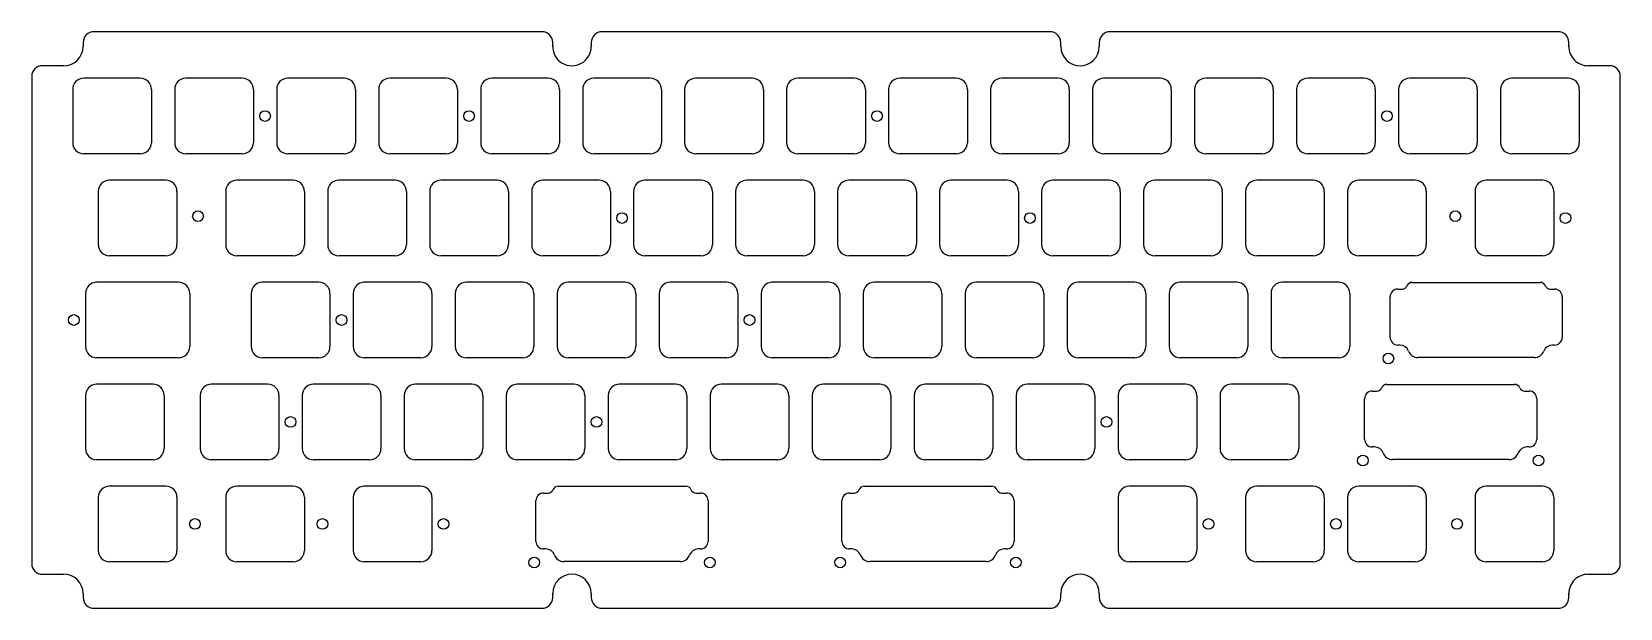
# Model space of a CAD drawing. Header units: millimetres. Extents: x -15 to 282, y -92 to 16.
import ezdxf

# ---------------------------------------------------------------- set-up
doc = ezdxf.new("R2010")
doc.units = ezdxf.units.MM
doc.layers.add('BLACK', color=7, linetype='CONTINUOUS')

msp = doc.modelspace()

# ---------------------------------------------------------------- linework, layer by layer
at = {"layer": 'BLACK', "linetype": 'Continuous'}
for p, q in [((80.3, 15.75), (-3.399777, 15.75)), ((175.1998, 15.75), (91.500008, 15.75)), ((270.0999, 15.75), (186.394144, 15.75)), ((-5.399775, 13.750002), (-5.399775, 13.000001)), ((82.3, 13.75), (82.300008, 13.75)), ((82.300008, 13.010039), (82.300008, 13.75)), ((89.500008, 13.75), (89.500008, 13)), ((177.199792, 13), (177.199792, 13.755656)), ((184.399792, 13.75), (184.399792, 13)), ((272.0999, 13.75), (272.099925, 13.75)), ((272.099925, 13.013416), (272.099925, 13.75)), ((-8.999776, 9.4), (-12.999777, 9.4)), ((279.6999, 9.4), (275.6999, 9.4)), ((-14.999775, 7.400002), (-14.999775, -83.599332)), ((5.275, 7.05), (-5.275001, 7.05)), ((24.325, 7.05), (13.774999, 7.05)), ((43.375, 7.05), (32.824999, 7.05)), ((62.425, 7.05), (51.874999, 7.05)), ((81.475, 7.05), (70.924999, 7.05)), ((100.525, 7.05), (89.974999, 7.05)), ((119.575, 7.05), (109.024999, 7.05)), ((138.625, 7.05), (128.074999, 7.05)), ((157.675, 7.05), (147.124999, 7.05)), ((176.725, 7.05), (166.174999, 7.05)), ((195.775, 7.05), (185.224999, 7.05)), ((214.825, 7.05), (204.274999, 7.05)), ((233.875, 7.05), (223.324999, 7.05)), ((252.925, 7.05), (242.374999, 7.05)), ((271.975, 7.05), (261.424999, 7.05)), ((281.6999, 7.4), (281.699925, 7.4)), ((281.699925, -83.5993), (281.699925, 7.4)), ((-7.35, 4.975), (-7.35, -4.975001)), ((7.35, 4.975), (7.35, -4.975)), ((11.7, 4.975), (11.7, -4.975001)), ((26.4, 4.975), (26.4, -4.975)), ((30.75, 4.975), (30.75, -4.975001)), ((45.45, 4.975), (45.45, -4.975)), ((49.8, 4.975), (49.8, -4.975001)), ((64.5, 4.975), (64.5, -4.975)), ((68.85, 4.975), (68.85, -4.975001)), ((83.55, 4.975), (83.55, -4.975)), ((87.9, 4.975), (87.9, -4.975001)), ((102.6, 4.975), (102.6, -4.975)), ((106.95, 4.975), (106.95, -4.975001)), ((121.65, 4.975), (121.65, -4.975)), ((126, 4.975), (126, -4.975001)), ((140.7, 4.975), (140.7, -4.975)), ((145.05, 4.975), (145.05, -4.975001)), ((159.75, 4.975), (159.75, -4.975)), ((164.1, 4.975), (164.1, -4.975001)), ((178.8, 4.975), (178.8, -4.975)), ((183.15, 4.975), (183.15, -4.975001)), ((197.85, 4.975), (197.85, -4.975)), ((202.2, 4.975), (202.2, -4.975001)), ((216.9, 4.975), (216.9, -4.975)), ((221.25, 4.975), (221.25, -4.975001)), ((235.95, 4.975), (235.95, -4.975)), ((240.3, 4.975), (240.3, -4.975001)), ((255, 4.975), (255, -4.975)), ((259.35, 4.975), (259.35, -4.975001)), ((274.05, 4.975), (274.05, -4.975)), ((5.275, -7.05), (-5.275, -7.05)), ((24.325, -7.05), (13.775, -7.05)), ((43.375, -7.05), (32.825, -7.05)), ((62.425, -7.05), (51.875, -7.05)), ((81.475, -7.05), (70.925, -7.05)), ((100.525, -7.05), (89.975, -7.05)), ((119.575, -7.05), (109.025, -7.05)), ((138.625, -7.05), (128.075, -7.05)), ((157.675, -7.05), (147.125, -7.05)), ((176.725, -7.05), (166.175, -7.05)), ((195.775, -7.05), (185.225, -7.05)), ((214.825, -7.05), (204.275, -7.05)), ((233.875, -7.05), (223.325, -7.05)), ((252.925, -7.05), (242.375, -7.05)), ((271.975, -7.05), (261.425, -7.05)), ((-2.5875, -14.075), (-2.5875, -24.025001)), ((10.0375, -12), (-0.512501, -12)), ((12.1125, -14.075), (12.1125, -24.025)), ((21.225, -14.075), (21.225, -24.025001)), ((33.85, -12), (23.299999, -12)), ((35.925, -14.075), (35.925, -24.025)), ((40.275, -14.075), (40.275, -24.025001)), ((52.9, -12), (42.349999, -12)), ((54.975, -14.075), (54.975, -24.025)), ((59.325, -14.075), (59.325, -24.025001)), ((71.95, -12), (61.399999, -12)), ((74.025, -14.075), (74.025, -24.025)), ((78.375, -14.075), (78.375, -24.025001)), ((91, -12), (80.449999, -12)), ((93.075, -14.075), (93.075, -24.025)), ((97.425, -14.075), (97.425, -24.025001)), ((110.05, -12), (99.499999, -12)), ((112.125, -14.075), (112.125, -24.025)), ((116.475, -14.075), (116.475, -24.025001)), ((129.1, -12), (118.549999, -12)), ((131.175, -14.075), (131.175, -24.025)), ((135.525, -14.075), (135.525, -24.025001)), ((148.15, -12), (137.599999, -12)), ((150.225, -14.075), (150.225, -24.025)), ((154.575, -14.075), (154.575, -24.025001)), ((167.2, -12), (156.649999, -12)), ((169.275, -14.075), (169.275, -24.025)), ((173.625, -14.075), (173.625, -24.025001)), ((186.25, -12), (175.699999, -12)), ((188.325, -14.075), (188.325, -24.025)), ((192.675, -14.075), (192.675, -24.025001)), ((205.3, -12), (194.749999, -12)), ((207.375, -14.075), (207.375, -24.025)), ((211.725, -14.075), (211.725, -24.025001)), ((224.35, -12), (213.799999, -12)), ((226.425, -14.075), (226.425, -24.025)), ((230.775, -14.075), (230.775, -24.025001)), ((243.4, -12), (232.849999, -12)), ((245.475, -14.075), (245.475, -24.025)), ((254.5875, -14.075), (254.5875, -24.025001)), ((267.2125, -12), (256.662499, -12)), ((269.2875, -14.075), (269.2875, -24.025)), ((10.0375, -26.1), (-0.5125, -26.1)), ((33.85, -26.1), (23.3, -26.1)), ((52.9, -26.1), (42.35, -26.1)), ((71.95, -26.1), (61.4, -26.1)), ((91, -26.1), (80.45, -26.1)), ((110.05, -26.1), (99.5, -26.1)), ((129.1, -26.1), (118.55, -26.1)), ((148.15, -26.1), (137.6, -26.1)), ((167.2, -26.1), (156.65, -26.1)), ((186.25, -26.1), (175.7, -26.1)), ((205.3, -26.1), (194.75, -26.1)), ((224.35, -26.1), (213.8, -26.1)), ((243.4, -26.1), (232.85, -26.1)), ((267.2125, -26.1), (256.6625, -26.1)), ((12.41875, -31.05), (-2.893751, -31.05)), ((38.6125, -31.05), (28.062499, -31.05)), ((57.6625, -31.05), (47.112499, -31.05)), ((76.7125, -31.05), (66.162499, -31.05)), ((95.7625, -31.05), (85.212499, -31.05)), ((114.8125, -31.05), (104.262499, -31.05)), ((133.8625, -31.05), (123.312499, -31.05)), ((152.9125, -31.05), (142.362499, -31.05)), ((171.9625, -31.05), (161.412499, -31.05)), ((191.0125, -31.05), (180.462499, -31.05)), ((210.0625, -31.05), (199.512499, -31.05)), ((229.1125, -31.05), (218.562499, -31.05)), ((240.155262, -32.32456), (241.008825, -32.32456)), ((241.008825, -32.324548), (241.008825, -32.32456)), ((242.866125, -31.072411), (242.866125, -31.0724)), ((242.866125, -31.0724), (266.721325, -31.0724)), ((268.578525, -32.32456), (269.444125, -32.32456)), ((-4.96875, -33.125), (-4.96875, -43.075001)), ((14.49375, -33.125), (14.49375, -43.075)), ((25.9875, -33.125), (25.9875, -43.075001)), ((40.6875, -33.125), (40.6875, -43.075)), ((45.0375, -33.125), (45.0375, -43.075001)), ((59.7375, -33.125), (59.7375, -43.075)), ((64.0875, -33.125), (64.0875, -43.075001)), ((78.7875, -33.125), (78.7875, -43.075)), ((83.1375, -33.125), (83.1375, -43.075001)), ((97.8375, -33.125), (97.8375, -43.075)), ((102.1875, -33.125), (102.1875, -43.075001)), ((116.8875, -33.125), (116.8875, -43.075)), ((121.2375, -33.125), (121.2375, -43.075001)), ((135.9375, -33.125), (135.9375, -43.075)), ((140.2875, -33.125), (140.2875, -43.075001)), ((154.9875, -33.125), (154.9875, -43.075)), ((159.3375, -33.125), (159.3375, -43.075001)), ((174.0375, -33.125), (174.0375, -43.075)), ((178.3875, -33.125), (178.3875, -43.075001)), ((193.0875, -33.125), (193.0875, -43.075)), ((197.4375, -33.125), (197.4375, -43.075001)), ((212.1375, -33.125), (212.1375, -43.075)), ((216.4875, -33.125), (216.4875, -43.075001)), ((231.1875, -33.125), (231.1875, -43.075)), ((238.718235, -41.35044), (238.718235, -33.7497)), ((270.869115, -33.74956), (270.869115, -41.3504)), ((240.547325, -42.77544), (240.143225, -42.77544)), ((269.432208, -42.77544), (269.040075, -42.77544)), ((12.41875, -45.15), (-2.89375, -45.15)), ((38.6125, -45.15), (28.0625, -45.15)), ((57.6625, -45.15), (47.1125, -45.15)), ((76.7125, -45.15), (66.1625, -45.15)), ((95.7625, -45.15), (85.2125, -45.15)), ((114.8125, -45.15), (104.2625, -45.15)), ((133.8625, -45.15), (123.3125, -45.15)), ((152.9125, -45.15), (142.3625, -45.15)), ((171.9625, -45.15), (161.4125, -45.15)), ((191.0125, -45.15), (180.4625, -45.15)), ((210.0625, -45.15), (199.5125, -45.15)), ((229.1125, -45.15), (218.5625, -45.15)), ((265.669175, -45.11191), (243.918325, -45.11191)), ((7.656226, -50.099999), (-2.893775, -50.099999)), ((29.087476, -50.099999), (18.537516, -50.099999)), ((48.1375, -50.1), (37.587499, -50.1)), ((67.1875, -50.1), (56.637499, -50.1)), ((86.2375, -50.1), (75.687499, -50.1)), ((105.2875, -50.1), (94.737499, -50.1)), ((124.3375, -50.1), (113.787499, -50.1)), ((143.3875, -50.1), (132.837499, -50.1)), ((162.4375, -50.1), (151.887499, -50.1)), ((181.4875, -50.1), (170.937499, -50.1)), ((200.5375, -50.1), (189.987499, -50.1)), ((219.5875, -50.1), (209.037499, -50.1)), ((238.103625, -50.122411), (238.103625, -50.1224)), ((238.103625, -50.1224), (261.958825, -50.1224)), ((-4.968774, -52.174998), (-4.968774, -62.124999)), ((9.731226, -52.174999), (9.731226, -62.124999)), ((16.4625, -52.175019), (16.4625, -62.134768)), ((31.162476, -52.174999), (31.1625, -52.174999)), ((31.1625, -52.174999), (31.1625, -62.124999)), ((35.5125, -52.175), (35.5125, -62.125001)), ((50.2125, -52.175), (50.2125, -62.125)), ((54.5625, -52.175), (54.5625, -62.125001)), ((69.2625, -52.175), (69.2625, -62.125)), ((73.6125, -52.175), (73.6125, -62.125001)), ((88.3125, -52.175), (88.3125, -62.125)), ((92.6625, -52.175), (92.6625, -62.125001)), ((107.3625, -52.175), (107.3625, -62.125)), ((111.7125, -52.175), (111.7125, -62.125001)), ((126.4125, -52.175), (126.4125, -62.125)), ((130.7625, -52.175), (130.7625, -62.125001)), ((145.4625, -52.175), (145.4625, -62.125)), ((149.8125, -52.175), (149.8125, -62.125001)), ((164.5125, -52.175), (164.5125, -62.125)), ((168.8625, -52.175), (168.8625, -62.125001)), ((183.5625, -52.175), (183.5625, -62.125)), ((187.9125, -52.175), (187.9125, -62.125001)), ((202.6125, -52.175), (202.6125, -62.125)), ((206.9625, -52.175), (206.9625, -62.125001)), ((221.6625, -52.175), (221.6625, -62.125)), ((233.955735, -60.40044), (233.955735, -52.7997)), ((235.392762, -51.37456), (236.246325, -51.37456)), ((236.246325, -51.374548), (236.246325, -51.37456)), ((263.816025, -51.37456), (264.681625, -51.37456)), ((266.106615, -52.79956), (266.106615, -60.4004)), ((235.784825, -61.82544), (235.380725, -61.82544)), ((264.669708, -61.82544), (264.277575, -61.82544)), ((7.656226, -64.199999), (-2.893775, -64.199999)), ((29.077707, -64.199999), (18.537476, -64.199999)), ((48.1375, -64.2), (37.5875, -64.2)), ((67.1875, -64.2), (56.6375, -64.2)), ((86.2375, -64.2), (75.6875, -64.2)), ((105.2875, -64.2), (94.7375, -64.2)), ((124.3375, -64.2), (113.7875, -64.2)), ((143.3875, -64.2), (132.8375, -64.2)), ((162.4375, -64.2), (151.8875, -64.2)), ((181.4875, -64.2), (170.9375, -64.2)), ((200.5375, -64.2), (189.9875, -64.2)), ((219.5875, -64.2), (209.0375, -64.2)), ((260.906675, -64.16191), (239.155825, -64.16191)), ((10.037501, -69.15), (-0.5125, -69.15)), ((33.85, -69.15), (23.299999, -69.15)), ((57.6625, -69.15), (47.112499, -69.15)), ((80.611512, -70.42456), (81.465075, -70.42456)), ((81.465075, -70.424548), (81.465075, -70.42456)), ((83.322375, -69.1724), (107.177575, -69.1724)), ((83.322375, -69.172411), (83.322375, -69.1724)), ((109.034775, -70.42456), (109.900375, -70.42456)), ((137.761512, -70.42456), (138.615075, -70.42456)), ((138.615075, -70.424548), (138.615075, -70.42456)), ((140.472375, -69.172411), (140.472375, -69.1724)), ((140.472375, -69.1724), (164.327575, -69.1724)), ((166.184775, -70.42456), (167.050375, -70.42456)), ((200.5375, -69.15), (189.987499, -69.15)), ((224.35, -69.15), (213.799999, -69.15)), ((243.4, -69.15), (232.849999, -69.15)), ((267.2125, -69.15), (256.662499, -69.15)), ((-2.587499, -71.225), (-2.587499, -81.175001)), ((12.112501, -71.225), (12.112501, -81.175)), ((21.225, -71.225), (21.225, -81.175001)), ((35.925, -71.225), (35.925, -81.175)), ((45.0375, -71.225), (45.0375, -81.175001)), ((59.7375, -71.225), (59.7375, -81.175)), ((79.174485, -79.45044), (79.174485, -71.8497)), ((111.325365, -71.84956), (111.325365, -79.4504)), ((136.324485, -79.45044), (136.324485, -71.8497)), ((168.475365, -71.84956), (168.475365, -79.4504)), ((187.9125, -71.225), (187.9125, -81.175001)), ((202.6125, -71.225), (202.6125, -81.175)), ((211.725, -71.225), (211.725, -81.175001)), ((226.425, -71.225), (226.425, -81.175)), ((230.775, -71.225), (230.775, -81.175001)), ((245.475, -71.225), (245.475, -81.175)), ((254.5875, -71.225), (254.5875, -81.175001)), ((269.2875, -71.225), (269.2875, -81.175)), ((81.003575, -80.87544), (80.599475, -80.87544)), ((109.888458, -80.87544), (109.496325, -80.87544)), ((138.153575, -80.87544), (137.749475, -80.87544)), ((167.038458, -80.87544), (166.646325, -80.87544)), ((-12.999776, -85.59933), (-8.999776, -85.59933)), ((10.037501, -83.25), (-0.512499, -83.25)), ((33.85, -83.25), (23.3, -83.25)), ((57.6625, -83.25), (47.1125, -83.25)), ((106.125425, -83.21191), (84.374575, -83.21191)), ((163.275425, -83.21191), (141.524575, -83.21191)), ((200.5375, -83.25), (189.9875, -83.25)), ((224.35, -83.25), (213.8, -83.25)), ((243.4, -83.25), (232.85, -83.25)), ((267.2125, -83.25), (256.6625, -83.25)), ((275.705899, -85.59933), (279.6999, -85.59933)), ((279.6999, -85.599325), (279.6999, -85.59933)), ((-5.399775, -89.199331), (-5.399775, -89.949332)), ((-3.399777, -91.94933), (80.3, -91.94933)), ((80.3, -91.949308), (80.3, -91.94933)), ((82.300008, -89.9493), (82.300008, -89.19933)), ((89.500008, -89.19933), (89.500008, -89.94933)), ((91.5, -91.94933), (175.18408, -91.94933)), ((177.199792, -89.9493), (177.199792, -89.19933)), ((184.399792, -89.19933), (184.399792, -89.958465)), ((186.3998, -91.94933), (270.0999, -91.94933)), ((270.0999, -91.949325), (270.0999, -91.94933)), ((272.099925, -89.9493), (272.099925, -89.1993))]:
    msp.add_line(p, q, dxfattribs=at)
at = {"layer": 'BLACK'}
for centre in [(28.575, 0), (66.675, 0), (142.875, 0), (238.125, 0), (16.04875, -18.7), (250.9012, -18.7), (95.25, -19.05), (171.45, -19.05), (271.4625, -19.05), (-7.14375, -38.1), (42.8625, -38.1), (119.0625, -38.1), (238.39375, -45.3), (33.3375, -57.15), (90.4875, -57.15), (185.7375, -57.15), (233.63125, -64.35), (266.43125, -64.35), (15.478125, -76.2), (39.290625, -76.2), (61.9125, -76.2), (204.7875, -76.2), (228.6, -76.2), (251.221875, -76.2), (78.85, -83.4), (111.65, -83.4), (136, -83.4), (168.8, -83.4)]:
    msp.add_circle(centre, 1, dxfattribs=at)
for centre, radius, start, end in [((-3.399776, 13.750001), 1.999999, 90.00002865, 179.99997135), ((80.3, 13.75), 2, 0, 90), ((91.5, 13.75), 1.999992, 89.99977082, 180), ((175.1998, 13.75), 2, 0.16203268, 90), ((186.3998, 13.75), 2.000008, 90.16203203, 180), ((270.0999, 13.75), 2, 0, 90), ((-8.999776, 13.000001), 3.600001, 270, 0), ((85.9, 13), 3.600008, 179.84022441, 0), ((180.799792, 13), 3.6, 180, 0), ((275.6999, 13), 3.6, 179.78647723, 270), ((-12.999776, 7.400001), 1.999999, 90.00002865, 179.99997135), ((279.6999, 7.4), 2, 0, 90), ((-5.274996, 4.974996), 2.075004, 90.00013806, 179.99988955), ((5.275, 4.975), 2.075, 0, 90), ((13.775004, 4.974996), 2.075004, 90.00013806, 179.99988955), ((24.325, 4.975), 2.075, 0, 90), ((32.825004, 4.974996), 2.075004, 90.00013806, 179.99988955), ((43.375, 4.975), 2.075, 0, 90), ((51.875004, 4.974996), 2.075004, 90.00013806, 179.99988955), ((62.425, 4.975), 2.075, 0, 90), ((70.925004, 4.974996), 2.075004, 90.00013806, 179.99988955), ((81.475, 4.975), 2.075, 0, 90), ((89.975004, 4.974996), 2.075004, 90.00013806, 179.99988955), ((100.525, 4.975), 2.075, 0, 90), ((109.025004, 4.974996), 2.075004, 90.00013806, 179.99988955), ((119.575, 4.975), 2.075, 0, 90), ((128.075, 4.975), 2.075, 90.00002761, 180), ((138.625, 4.975), 2.075, 0, 90), ((147.125004, 4.974996), 2.075004, 90.00013806, 179.99988955), ((157.675, 4.975), 2.075, 0, 90), ((166.175, 4.975), 2.075, 90.00002761, 180), ((176.725, 4.975), 2.075, 0, 90), ((185.225004, 4.974996), 2.075004, 90.00013806, 179.99988955), ((195.775, 4.975), 2.075, 0, 90), ((204.275, 4.975), 2.075, 90.00002761, 180), ((214.825, 4.975), 2.075, 0, 90), ((223.325004, 4.974996), 2.075004, 90.00013806, 179.99988955), ((233.875, 4.975), 2.075, 0, 90), ((242.374999, 4.975001), 2.074999, 90, 180.00002761), ((252.925, 4.975), 2.075, 0, 90), ((261.424999, 4.975001), 2.074999, 90, 180.00002761), ((271.975, 4.975), 2.075, 0, 90), ((-5.274998, -4.974998), 2.075002, 180.00008284, 269.99994478), ((5.275, -4.975), 2.075, 270, 0), ((13.775002, -4.974998), 2.075002, 180.00008284, 269.99994478), ((24.325, -4.975), 2.075, 270, 0), ((32.825002, -4.974998), 2.075002, 180.00008284, 269.99994478), ((43.375, -4.975), 2.075, 270, 0), ((51.875002, -4.974998), 2.075002, 180.00008284, 269.99994478), ((62.425, -4.975), 2.075, 270, 0), ((70.925002, -4.974998), 2.075002, 180.00008284, 269.99994478), ((81.475, -4.975), 2.075, 270, 0), ((89.975002, -4.974998), 2.075002, 180.00008284, 269.99994478), ((100.525, -4.975), 2.075, 270, 0), ((109.025002, -4.974998), 2.075002, 180.00008284, 269.99994478), ((119.575, -4.975), 2.075, 270, 0), ((128.075, -4.975), 2.075, 180.00002761, 270), ((138.625, -4.975), 2.075, 270, 0), ((147.125002, -4.974998), 2.075002, 180.00008284, 269.99994478), ((157.675, -4.975), 2.075, 270, 0), ((166.175, -4.975), 2.075, 180.00002761, 270), ((176.725, -4.975), 2.075, 270, 0), ((185.225002, -4.974998), 2.075002, 180.00008284, 269.99994478), ((195.775, -4.975), 2.075, 270, 0), ((204.275, -4.975), 2.075, 180.00002761, 270), ((214.825, -4.975), 2.075, 270, 0), ((223.325002, -4.974998), 2.075002, 180.00008284, 269.99994478), ((233.875, -4.975), 2.075, 270, 0), ((242.374999, -4.975001), 2.074999, 180, 270.00002761), ((252.925, -4.975), 2.075, 270, 0), ((261.424999, -4.975001), 2.074999, 180, 270.00002761), ((271.975, -4.975), 2.075, 270, 0), ((-0.512496, -14.075004), 2.075004, 90.00013806, 179.99988955), ((10.0375, -14.075), 2.075, 0, 90), ((23.300004, -14.075004), 2.075004, 90.00013806, 179.99988955), ((33.85, -14.075), 2.075, 0, 90), ((42.350004, -14.075004), 2.075004, 90.00013806, 179.99988955), ((52.9, -14.075), 2.075, 0, 90), ((61.400004, -14.075004), 2.075004, 90.00013806, 179.99988955), ((71.95, -14.075), 2.075, 0, 90), ((80.45, -14.075), 2.075, 90.00002761, 180), ((91, -14.075), 2.075, 0, 90), ((99.500004, -14.075004), 2.075004, 90.00013806, 179.99988955), ((110.05, -14.075), 2.075, 0, 90), ((118.55, -14.075), 2.075, 90.00002761, 180), ((129.1, -14.075), 2.075, 0, 90), ((137.600004, -14.075004), 2.075004, 90.00013806, 179.99988955), ((148.15, -14.075), 2.075, 0, 90), ((156.65, -14.075), 2.075, 90.00002761, 180), ((167.2, -14.075), 2.075, 0, 90), ((175.700004, -14.075004), 2.075004, 90.00013806, 179.99988955), ((186.25, -14.075), 2.075, 0, 90), ((194.75, -14.075), 2.075, 90.00002761, 180), ((205.3, -14.075), 2.075, 0, 90), ((213.800004, -14.075004), 2.075004, 90.00013806, 179.99988955), ((224.35, -14.075), 2.075, 0, 90), ((232.85, -14.075), 2.075, 90.00002761, 180), ((243.4, -14.075), 2.075, 0, 90), ((256.662499, -14.074999), 2.074999, 90, 180.00002761), ((267.2125, -14.075), 2.075, 0, 90), ((-0.512498, -24.024998), 2.075002, 180.00008284, 269.99994478), ((10.0375, -24.025), 2.075, 270, 0), ((23.300002, -24.024998), 2.075002, 180.00008284, 269.99994478), ((33.85, -24.025), 2.075, 270, 0), ((42.350002, -24.024998), 2.075002, 180.00008284, 269.99994478), ((52.9, -24.025), 2.075, 270, 0), ((61.400002, -24.024998), 2.075002, 180.00008284, 269.99994478), ((71.95, -24.025), 2.075, 270, 0), ((80.45, -24.025), 2.075, 180.00002761, 270), ((91, -24.025), 2.075, 270, 0), ((99.500002, -24.024998), 2.075002, 180.00008284, 269.99994478), ((110.05, -24.025), 2.075, 270, 0), ((118.55, -24.025), 2.075, 180.00002761, 270), ((129.1, -24.025), 2.075, 270, 0), ((137.600002, -24.024998), 2.075002, 180.00008284, 269.99994478), ((148.15, -24.025), 2.075, 270, 0), ((156.65, -24.025), 2.075, 180.00002761, 270), ((167.2, -24.025), 2.075, 270, 0), ((175.700002, -24.024998), 2.075002, 180.00008284, 269.99994478), ((186.25, -24.025), 2.075, 270, 0), ((194.75, -24.025), 2.075, 180.00002761, 270), ((205.3, -24.025), 2.075, 270, 0), ((213.800002, -24.024998), 2.075002, 180.00008284, 269.99994478), ((224.35, -24.025), 2.075, 270, 0), ((232.85, -24.025), 2.075, 180.00002761, 270), ((243.4, -24.025), 2.075, 270, 0), ((256.662499, -24.025001), 2.074999, 180, 270.00002761), ((267.2125, -24.025), 2.075, 270, 0), ((-2.893746, -33.125004), 2.075004, 90.00013806, 179.99988955), ((12.41875, -33.125), 2.075, 0, 90), ((28.062504, -33.125004), 2.075004, 90.00013806, 179.99988955), ((38.6125, -33.125), 2.075, 0, 90), ((47.1125, -33.125), 2.075, 90.00002761, 180), ((57.6625, -33.125), 2.075, 0, 90), ((66.162504, -33.125004), 2.075004, 90.00013806, 179.99988955), ((76.7125, -33.125), 2.075, 0, 90), ((85.2125, -33.125), 2.075, 90.00002761, 180), ((95.7625, -33.125), 2.075, 0, 90), ((104.262504, -33.125004), 2.075004, 90.00013806, 179.99988955), ((114.8125, -33.125), 2.075, 0, 90), ((123.3125, -33.125), 2.075, 90.00002761, 180), ((133.8625, -33.125), 2.075, 0, 90), ((142.362504, -33.125004), 2.075004, 90.00013806, 179.99988955), ((152.9125, -33.125), 2.075, 0, 90), ((161.4125, -33.125), 2.075, 90.00002761, 180), ((171.9625, -33.125), 2.075, 0, 90), ((180.462504, -33.125004), 2.075004, 90.00013806, 179.99988955), ((191.0125, -33.125), 2.075, 0, 90), ((199.5125, -33.125), 2.075, 90.00002761, 180), ((210.0625, -33.125), 2.075, 0, 90), ((218.562504, -33.125004), 2.075004, 90.00013806, 179.99988955), ((229.1125, -33.125), 2.075, 0, 90), ((240.143395, -33.749671), 1.42516, 89.52290502, 180.00116589), ((241.008826, -31.3961), 0.928448, 269.99993829, 337.97487728), ((242.866094, -32.147455), 1.075044, 89.99834782, 157.973763), ((266.72135, -32.1473), 1.0749, 22.0204571, 90.00133258), ((268.57855, -31.3961), 0.92846, 202.02452102, 269.99845724), ((269.44415, -33.7495), 1.42494, 359.99758749, 90.00100523), ((240.143189, -41.350486), 1.424954, 179.99815039, 270.00144752), ((269.44396, -41.35033), 1.425155, 269.52752788, 359.99718578), ((-2.893748, -43.074998), 2.075002, 180.00008284, 269.99994478), ((12.41875, -43.075), 2.075, 270, 0), ((28.062502, -43.074998), 2.075002, 180.00008284, 269.99994478), ((38.6125, -43.075), 2.075, 270, 0), ((47.1125, -43.075), 2.075, 180.00002761, 270), ((57.6625, -43.075), 2.075, 270, 0), ((66.162502, -43.074998), 2.075002, 180.00008284, 269.99994478), ((76.7125, -43.075), 2.075, 270, 0), ((85.2125, -43.075), 2.075, 180.00002761, 270), ((95.7625, -43.075), 2.075, 270, 0), ((104.262502, -43.074998), 2.075002, 180.00008284, 269.99994478), ((114.8125, -43.075), 2.075, 270, 0), ((123.3125, -43.075), 2.075, 180.00002761, 270), ((133.8625, -43.075), 2.075, 270, 0), ((142.362502, -43.074998), 2.075002, 180.00008284, 269.99994478), ((152.9125, -43.075), 2.075, 270, 0), ((161.4125, -43.075), 2.075, 180.00002761, 270), ((171.9625, -43.075), 2.075, 270, 0), ((180.462502, -43.074998), 2.075002, 180.00008284, 269.99994478), ((191.0125, -43.075), 2.075, 270, 0), ((199.5125, -43.075), 2.075, 180.00002761, 270), ((210.0625, -43.075), 2.075, 270, 0), ((218.562502, -43.074998), 2.075002, 180.00008284, 269.99994478), ((229.1125, -43.075), 2.075, 270, 0), ((240.547374, -44.500243), 1.724803, 20.54306333, 90.00162772), ((243.918284, -43.236811), 1.875099, 200.54912503, 270.0012528), ((265.66919, -43.23697), 1.87494, 269.99954162, 339.45391569), ((269.04007, -44.50036), 1.72492, 89.99983392, 159.45458763), ((-2.893775, -52.174998), 2.074999, 90, 180), ((7.656226, -52.174999), 2.075, 0, 90), ((18.537516, -52.175019), 2.075016, 90, 180), ((29.087476, -52.174999), 2.075, 0, 90), ((37.587504, -52.175004), 2.075004, 90.00013806, 179.99988955), ((48.1375, -52.175), 2.075, 0, 90), ((56.6375, -52.175), 2.075, 90.00002761, 180), ((67.1875, -52.175), 2.075, 0, 90), ((75.687504, -52.175004), 2.075004, 90.00013806, 179.99988955), ((86.2375, -52.175), 2.075, 0, 90), ((94.7375, -52.175), 2.075, 90.00002761, 180), ((105.2875, -52.175), 2.075, 0, 90), ((113.787504, -52.175004), 2.075004, 90.00013806, 179.99988955), ((124.3375, -52.175), 2.075, 0, 90), ((132.8375, -52.175), 2.075, 90.00002761, 180), ((143.3875, -52.175), 2.075, 0, 90), ((151.887504, -52.175004), 2.075004, 90.00013806, 179.99988955), ((162.4375, -52.175), 2.075, 0, 90), ((170.9375, -52.175), 2.075, 90.00002761, 180), ((181.4875, -52.175), 2.075, 0, 90), ((189.987504, -52.175004), 2.075004, 90.00013806, 179.99988955), ((200.5375, -52.175), 2.075, 0, 90), ((209.0375, -52.175), 2.075, 90.00002761, 180), ((219.5875, -52.175), 2.075, 0, 90), ((238.103594, -51.197455), 1.075044, 89.99834782, 157.973763), ((261.95885, -51.1973), 1.0749, 22.0204571, 90.00133258), ((235.380895, -52.799671), 1.42516, 89.52290502, 180.00116589), ((236.246326, -50.4461), 0.928448, 269.99993829, 337.97487728), ((263.81605, -50.4461), 0.92846, 202.02452102, 269.99845724), ((264.68165, -52.7995), 1.42494, 359.99758749, 90.00100523), ((-2.893775, -62.125), 2.074999, 179.99997239, 270), ((7.656226, -62.124999), 2.075, 270, 0), ((18.537476, -62.124999), 2.075, 180.2697469, 270), ((29.087476, -62.124999), 2.075024, 269.73025622, 0), ((37.587502, -62.124998), 2.075002, 180.00008284, 269.99994478), ((48.1375, -62.125), 2.075, 270, 0), ((56.6375, -62.125), 2.075, 180.00002761, 270), ((67.1875, -62.125), 2.075, 270, 0), ((75.687502, -62.124998), 2.075002, 180.00008284, 269.99994478), ((86.2375, -62.125), 2.075, 270, 0), ((94.7375, -62.125), 2.075, 180.00002761, 270), ((105.2875, -62.125), 2.075, 270, 0), ((113.787502, -62.124998), 2.075002, 180.00008284, 269.99994478), ((124.3375, -62.125), 2.075, 270, 0), ((132.8375, -62.125), 2.075, 180.00002761, 270), ((143.3875, -62.125), 2.075, 270, 0), ((151.887502, -62.124998), 2.075002, 180.00008284, 269.99994478), ((162.4375, -62.125), 2.075, 270, 0), ((170.9375, -62.125), 2.075, 180.00002761, 270), ((181.4875, -62.125), 2.075, 270, 0), ((189.987502, -62.124998), 2.075002, 180.00008284, 269.99994478), ((200.5375, -62.125), 2.075, 270, 0), ((209.0375, -62.125), 2.075, 180.00002761, 270), ((219.5875, -62.125), 2.075, 270, 0), ((235.380689, -60.400486), 1.424954, 179.99815039, 270.00144752), ((235.784874, -63.550243), 1.724803, 20.54306333, 90.00162772), ((264.27757, -63.55036), 1.72492, 89.99983392, 159.45458763), ((264.68146, -60.40033), 1.425155, 269.52752788, 359.99718578), ((239.155784, -62.286811), 1.875099, 200.54912503, 270.0012528), ((260.90669, -62.28697), 1.87494, 269.99954162, 339.45391569), ((-0.512495, -71.225004), 2.075004, 90.00013806, 179.99988955), ((10.037501, -71.225), 2.075, 0, 90), ((23.300004, -71.225004), 2.075004, 90.00013806, 179.99988955), ((33.85, -71.225), 2.075, 0, 90), ((47.112504, -71.225004), 2.075004, 90.00013806, 179.99988955), ((57.6625, -71.225), 2.075, 0, 90), ((80.599567, -71.849592), 1.425082, 89.51974267, 180.00434217), ((81.465124, -69.496171), 0.928376, 269.99697591, 337.97782841), ((83.322274, -70.247351), 1.07494, 89.99461656, 157.97750247), ((107.17754, -70.24739), 1.07499, 22.02370504, 89.99813454), ((109.0348, -69.4961), 0.92846, 202.02452102, 269.99845724), ((109.9004, -71.8495), 1.42494, 359.99758749, 90.00100523), ((137.749567, -71.849592), 1.425082, 89.51974267, 180.00434217), ((138.615124, -69.496171), 0.928376, 269.99697591, 337.97782841), ((140.472274, -70.247351), 1.07494, 89.99461656, 157.97750247), ((164.32754, -70.24739), 1.07499, 22.02370504, 89.99813454), ((166.1848, -69.4961), 0.92846, 202.02452102, 269.99845724), ((167.0504, -71.8495), 1.42494, 359.99758749, 90.00100523), ((189.987504, -71.225004), 2.075004, 90.00013806, 179.99988955), ((200.5375, -71.225), 2.075, 0, 90), ((213.800004, -71.225004), 2.075004, 90.00013806, 179.99988955), ((224.35, -71.225), 2.075, 0, 90), ((232.850004, -71.225004), 2.075004, 90.00013806, 179.99988955), ((243.4, -71.225), 2.075, 0, 90), ((256.662504, -71.225004), 2.075004, 90.00013806, 179.99988955), ((267.2125, -71.225), 2.075, 0, 90), ((80.599486, -79.450439), 1.425001, 180.00004021, 269.99955772), ((109.90024, -79.45036), 1.425125, 269.52631186, 359.99839184), ((137.749486, -79.450439), 1.425001, 180.00004021, 269.99955772), ((167.05024, -79.45036), 1.425125, 269.52631186, 359.99839184), ((-0.512497, -81.174998), 2.075002, 180.00008284, 269.99994478), ((10.037501, -81.175), 2.075, 270, 0), ((23.300002, -81.174998), 2.075002, 180.00008284, 269.99994478), ((33.85, -81.175), 2.075, 270, 0), ((47.112502, -81.174998), 2.075002, 180.00008284, 269.99994478), ((57.6625, -81.175), 2.075, 270, 0), ((81.003551, -82.600348), 1.724908, 20.54547839, 89.9992028), ((84.374462, -81.336915), 1.874995, 200.54692151, 270.00345303), ((106.12534, -81.33683), 1.875082, 270.0025973, 339.45098232), ((109.49633, -82.60038), 1.724936, 90.00016608, 159.45408213), ((138.153551, -82.600348), 1.724908, 20.54547839, 89.9992028), ((141.524462, -81.336915), 1.874995, 200.54692151, 270.00345303), ((163.27534, -81.33683), 1.875082, 270.0025973, 339.45098232), ((166.64633, -82.60038), 1.724936, 90.00016608, 159.45408213), ((189.987502, -81.174998), 2.075002, 180.00008284, 269.99994478), ((200.5375, -81.175), 2.075, 270, 0), ((213.800002, -81.174998), 2.075002, 180.00008284, 269.99994478), ((224.35, -81.175), 2.075, 270, 0), ((232.850002, -81.174998), 2.075002, 180.00008284, 269.99994478), ((243.4, -81.175), 2.075, 270, 0), ((256.662502, -81.174998), 2.075002, 180.00008284, 269.99994478), ((267.2125, -81.175), 2.075, 270, 0), ((-12.999776, -83.599331), 1.999999, 180.00002865, 270), ((-8.999776, -89.199331), 3.600001, 0, 90), ((85.900008, -89.19933), 3.6, 0, 180), ((180.799792, -89.19933), 3.6, 0, 180), ((275.6999, -89.1993), 3.599975, 89.90452224, 180), ((279.6999, -83.5993), 2.000025, 270, 0), ((-3.399776, -89.949331), 1.999999, 180.00002865, 269.99997135), ((80.3, -89.9493), 2.000008, 270, 0), ((91.5, -89.9494), 1.99993, 179.99799464, 270), ((175.1996, -89.9492), 2.000192, 269.55542257, 359.99713549), ((186.3998, -89.9493), 2.00003, 180.26255502, 270), ((270.0999, -89.9493), 2.000025, 270, 0)]:
    msp.add_arc(centre, radius, start, end, dxfattribs=at)

doc.saveas('drawing.dxf')
